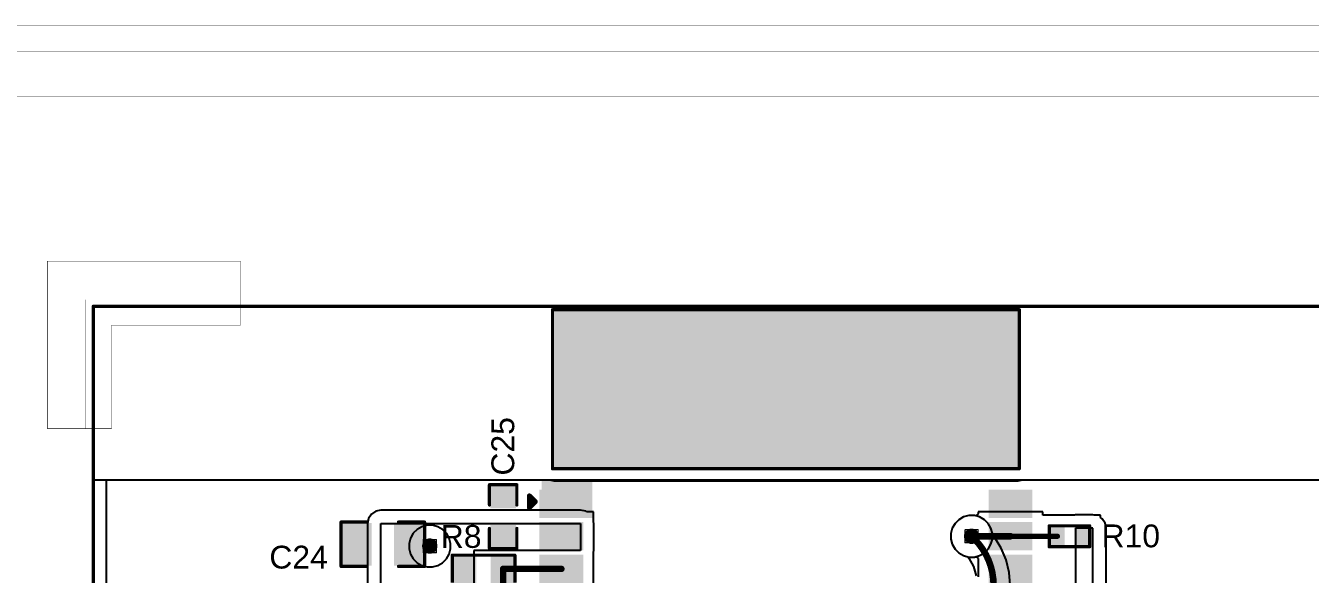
# Model space of a CAD drawing. Header units: inches. Extents: x -36 to 438, y -63 to 73.
# Drawn here: x -2.6 to 47.4, y 40.8 to 62.1 of the extents above; entities that cross this region are included whole.
import ezdxf

# ---------------------------------------------------------------- set-up
doc = ezdxf.new("R2010")
doc.units = ezdxf.units.IN
for name, color, linetype in [('Board Outline', 216, 'Continuous'), ('Bottom Layer', 5, 'Continuous'), ('Drill Drawing', 1, 'Continuous'), ('Fabrication', 76, 'Continuous'), ('Ground', 16, 'Continuous'), ('Keep-Out Layer', 6, 'Continuous'), ('Power 3V3', 76, 'Continuous'), ('Top Layer', 1, 'Continuous'), ('Top Overlay', 2, 'Continuous'), ('Top Paste', 8, 'Continuous'), ('Top Solder', 216, 'Continuous'), ('Via Holes', 16, 'Continuous')]:
    doc.layers.add(name, color=color, linetype=linetype)
doc.styles.add('Arial', font='', dxfattribs={"height": 0.2})
doc.styles.get('Arial').set_extended_font_data('Arial')

msp = doc.modelspace()

# ---------------------------------------------------------------- hatches: boundary and pattern name
at = {"layer": 'Bottom Layer'}
h = msp.add_hatch(color=5, dxfattribs=at)
edge = h.paths.add_edge_path()
edge.add_arc((34.214, 42.25), 0.3, 0, 360)
h = msp.add_hatch(color=5, dxfattribs=at)
edge = h.paths.add_edge_path()
edge.add_arc((13.106, 41.869), 0.3, 0, 360)
at = {"layer": 'Ground'}
h = msp.add_hatch(color=16, dxfattribs=at)
edge = h.paths.add_edge_path()
edge.add_arc((34.214, 42.25), 0.3, 0, 360)
h = msp.add_hatch(color=16, dxfattribs=at)
edge = h.paths.add_edge_path()
edge.add_arc((13.106, 41.869), 0.3, 0, 360)
at = {"layer": 'Keep-Out Layer'}
msp.add_hatch(color=6, dxfattribs=at).paths.add_polyline_path([(17.939, 44.927), (36.024, 44.927), (36.024, 51.023), (17.939, 51.023)])
at = {"layer": 'Power 3V3'}
h = msp.add_hatch(color=76, dxfattribs=at)
edge = h.paths.add_edge_path()
edge.add_arc((34.214, 42.25), 0.3, 0, 360)
h = msp.add_hatch(color=76, dxfattribs=at)
edge = h.paths.add_edge_path()
edge.add_arc((13.106, 41.869), 0.3, 0, 360)
at = {"layer": 'Top Layer'}
for points in [[(15.52, 44.155), (16.409, 44.155), (16.409, 43.393), (15.52, 43.393)], [(17.482, 43.97), (18.982, 43.97), (18.982, 43.07), (17.482, 43.07)], [(34.982, 43.97), (36.482, 43.97), (36.482, 43.07), (34.982, 43.07)], [(9.754, 42.701), (10.77, 42.701), (10.77, 41.177), (9.754, 41.177)], [(11.786, 42.701), (12.802, 42.701), (12.802, 41.177), (11.786, 41.177)], [(15.52, 42.631), (16.409, 42.631), (16.409, 41.869), (15.52, 41.869)], [(17.482, 42.7), (18.982, 42.7), (18.982, 41.8), (17.482, 41.8)], [(34.982, 42.7), (36.482, 42.7), (36.482, 41.8), (34.982, 41.8)], [(37.327, 41.932), (37.327, 42.567), (37.784, 42.567), (37.784, 41.932)], [(38.266, 41.932), (38.266, 42.567), (38.724, 42.567), (38.724, 41.932)], [(14.06, 40.535), (14.06, 41.424), (14.822, 41.424), (14.822, 40.535)], [(15.584, 40.535), (15.584, 41.424), (16.346, 41.424), (16.346, 40.535)], [(17.482, 41.43), (18.982, 41.43), (18.982, 40.53), (17.482, 40.53)], [(34.982, 41.43), (36.482, 41.43), (36.482, 40.53), (34.982, 40.53)]]:
    msp.add_hatch(color=1, dxfattribs=at).paths.add_polyline_path(points)
h = msp.add_hatch(color=1, dxfattribs=at)
edge = h.paths.add_edge_path()
edge.add_arc((34.214, 42.25), 0.3, 0, 360)
h = msp.add_hatch(color=1, dxfattribs=at)
edge = h.paths.add_edge_path()
edge.add_arc((13.106, 41.869), 0.3, 0, 360)
at = {"layer": 'Top Overlay'}
for points in [[(19.082, 49.854), (21.546, 49.854), (21.546, 50.388), (19.082, 50.388)], [(19.082, 46.222), (19.793, 46.222), (19.793, 50.388), (19.082, 50.388)], [(21.546, 50.388), (20.835, 50.388), (20.835, 46.222), (21.546, 46.222)], [(21.47, 49.855), (24.01, 49.855), (24.01, 50.388), (21.47, 50.388)], [(24.01, 47.848), (24.01, 50.388), (23.476, 50.388), (23.476, 47.848)], [(25.483, 49.854), (28.023, 49.854), (28.023, 50.388), (25.483, 50.388)], [(26.016, 47.848), (26.016, 50.388), (25.483, 50.388), (25.483, 47.848)], [(27.49, 50.388), (27.49, 47.848), (28.023, 47.848), (28.023, 50.388)], [(29.496, 49.854), (32.036, 49.854), (32.036, 50.388), (29.496, 50.388)], [(30.03, 47.848), (30.03, 50.388), (29.496, 50.388), (29.496, 47.848)], [(32.036, 47.848), (32.036, 50.388), (31.503, 50.388), (31.503, 47.848)], [(34.043, 47.848), (34.043, 50.388), (33.509, 50.388), (33.509, 47.848)], [(23.476, 47.848), (26.016, 47.848), (26.016, 48.381), (23.476, 48.381)], [(27.49, 47.848), (30.03, 47.848), (30.03, 48.381), (27.49, 48.381)], [(31.503, 47.848), (34.043, 47.848), (34.043, 48.381), (31.503, 48.381)], [(17.461, 44.002), (19.441, 44.002), (19.441, 44.442), (17.461, 44.442)], [(19.023, 42.967), (19.441, 42.967), (19.441, 44.045), (19.023, 44.045)]]:
    msp.add_hatch(color=2, dxfattribs=at).paths.add_polyline_path(points)
at = {"layer": 'Top Paste'}
for points in [[(15.52, 44.155), (16.409, 44.155), (16.409, 43.393), (15.52, 43.393)], [(17.482, 43.97), (18.982, 43.97), (18.982, 43.07), (17.482, 43.07)], [(34.982, 43.97), (36.482, 43.97), (36.482, 43.07), (34.982, 43.07)], [(9.754, 42.701), (10.77, 42.701), (10.77, 41.177), (9.754, 41.177)], [(11.786, 42.701), (12.802, 42.701), (12.802, 41.177), (11.786, 41.177)], [(15.52, 42.631), (16.409, 42.631), (16.409, 41.869), (15.52, 41.869)], [(17.482, 42.7), (18.982, 42.7), (18.982, 41.8), (17.482, 41.8)], [(34.982, 42.7), (36.482, 42.7), (36.482, 41.8), (34.982, 41.8)], [(37.327, 41.932), (37.327, 42.567), (37.784, 42.567), (37.784, 41.932)], [(38.266, 41.932), (38.266, 42.567), (38.724, 42.567), (38.724, 41.932)], [(14.06, 40.535), (14.06, 41.424), (14.822, 41.424), (14.822, 40.535)], [(15.584, 40.535), (15.584, 41.424), (16.346, 41.424), (16.346, 40.535)], [(17.482, 41.43), (18.982, 41.43), (18.982, 40.53), (17.482, 40.53)], [(34.982, 41.43), (36.482, 41.43), (36.482, 40.53), (34.982, 40.53)]]:
    msp.add_hatch(color=8, dxfattribs=at).paths.add_polyline_path(points)
at = {"layer": 'Top Solder'}
for points in [[(15.46, 44.215), (16.469, 44.215), (16.469, 43.333), (15.46, 43.333)], [(17.38, 44.071), (19.083, 44.071), (19.083, 42.968), (17.38, 42.968)], [(34.88, 44.071), (36.583, 44.071), (36.583, 42.968), (34.88, 42.968)], [(9.684, 42.771), (10.84, 42.771), (10.84, 41.107), (9.684, 41.107)], [(11.716, 42.771), (12.872, 42.771), (12.872, 41.107), (11.716, 41.107)], [(15.46, 42.691), (16.469, 42.691), (16.469, 41.809), (15.46, 41.809)], [(17.38, 42.801), (19.083, 42.801), (19.083, 41.698), (17.38, 41.698)], [(34.88, 42.801), (36.583, 42.801), (36.583, 41.698), (34.88, 41.698)], [(37.272, 41.877), (37.272, 42.622), (37.839, 42.622), (37.839, 41.877)], [(38.211, 41.877), (38.211, 42.622), (38.779, 42.622), (38.779, 41.877)], [(13.958, 40.434), (13.958, 41.526), (14.923, 41.526), (14.923, 40.434)], [(15.482, 40.434), (15.482, 41.526), (16.447, 41.526), (16.447, 40.434)], [(17.38, 41.531), (19.083, 41.531), (19.083, 40.428), (17.38, 40.428)], [(34.88, 41.531), (36.583, 41.531), (36.583, 40.428), (34.88, 40.428)]]:
    msp.add_hatch(color=216, dxfattribs=at).paths.add_polyline_path(points)
at = {"layer": 'Via Holes'}
h = msp.add_hatch(color=7, dxfattribs=at)
edge = h.paths.add_edge_path()
edge.add_arc((34.214, 42.25), 0.15, 0, 360)
h = msp.add_hatch(color=7, dxfattribs=at)
edge = h.paths.add_edge_path()
edge.add_arc((13.106, 41.869), 0.15, 0, 360)

# ---------------------------------------------------------------- linework, layer by layer
at = {"layer": 'Board Outline'}
for points in [[(0, 51.21, 0.127, 0.127, 0), (0.762, 51.21, 0.127, 0.127, 0)], [(0, 51.21, 0.127, 0.127, 0), (0, 0, 0.127, 0.127, 0)], [(0.762, 51.21, 0.127, 0.127, 0), (53.216, 51.21, 0.127, 0.127, 0)]]:
    msp.add_lwpolyline(points, format="xyseb", dxfattribs=at)
for points in [[(-0.032, 51.21, 0.0635, 0.0635, 1), (0.032, 51.21, 0.0635, 0.0635, 1)], [(-0.032, 51.21, 0.0635, 0.0635, 1), (0.032, 51.21, 0.0635, 0.0635, 1)], [(0.73, 51.21, 0.0635, 0.0635, 1), (0.794, 51.21, 0.0635, 0.0635, 1)], [(0.73, 51.21, 0.0635, 0.0635, 1), (0.794, 51.21, 0.0635, 0.0635, 1)]]:
    msp.add_lwpolyline(points, format="xyseb", close=True, dxfattribs=at)
at = {"layer": 'Bottom Layer'}
for p, q in [((53.216, 51.21), (0, 51.21)), ((0, 51.21), (0, 44.443)), ((0, 44.443), (53.216, 44.443)), ((0.518, 29.452), (0.518, 44.443)), ((0.518, 44.443), (17.77, 44.443)), ((17.77, 44.443), (17.939, 44.409)), ((17.939, 44.409), (36.024, 44.409)), ((36.024, 44.409), (36.193, 44.443)), ((36.193, 44.443), (52.611, 44.443)), ((34.107, 43.058), (33.902, 43.003)), ((34.32, 43.058), (34.107, 43.058)), ((34.526, 43.003), (34.32, 43.058)), ((12.795, 42.622), (12.61, 42.515)), ((13, 42.677), (12.795, 42.622)), ((13.213, 42.677), (13, 42.677)), ((13.418, 42.622), (13.213, 42.677)), ((13.603, 42.515), (13.418, 42.622)), ((33.461, 42.562), (33.406, 42.356)), ((33.567, 42.746), (33.461, 42.562)), ((33.718, 42.896), (33.567, 42.746)), ((33.902, 43.003), (33.718, 42.896)), ((34.71, 42.896), (34.526, 43.003)), ((34.86, 42.746), (34.71, 42.896)), ((34.967, 42.562), (34.86, 42.746)), ((35.022, 42.356), (34.967, 42.562)), ((12.353, 42.181), (12.298, 41.975)), ((12.46, 42.365), (12.353, 42.181)), ((12.61, 42.515), (12.46, 42.365)), ((13.753, 42.365), (13.603, 42.515)), ((13.859, 42.181), (13.753, 42.365)), ((13.914, 41.975), (13.859, 42.181)), ((33.406, 42.356), (33.406, 42.144)), ((33.406, 42.144), (33.461, 41.938)), ((34.967, 41.938), (35.022, 42.144)), ((35.022, 42.144), (35.022, 42.356)), ((12.298, 41.975), (12.298, 41.763)), ((12.298, 41.763), (12.353, 41.557)), ((12.353, 41.557), (12.46, 41.373)), ((13.753, 41.373), (13.859, 41.557)), ((13.859, 41.557), (13.914, 41.763)), ((13.914, 41.763), (13.914, 41.975)), ((33.461, 41.938), (33.567, 41.754)), ((33.567, 41.754), (33.718, 41.603)), ((33.718, 41.603), (33.902, 41.497)), ((34.526, 41.497), (34.71, 41.603)), ((34.71, 41.603), (34.86, 41.754)), ((34.86, 41.754), (34.967, 41.938)), ((12.46, 41.373), (12.61, 41.222)), ((12.61, 41.222), (12.795, 41.116)), ((12.795, 41.116), (13, 41.061)), ((13, 41.061), (13.213, 41.061)), ((13.213, 41.061), (13.418, 41.116)), ((13.418, 41.116), (13.603, 41.222)), ((13.603, 41.222), (13.753, 41.373)), ((33.902, 41.497), (34.107, 41.442)), ((34.107, 41.442), (34.32, 41.442)), ((34.32, 41.442), (34.526, 41.497))]:
    msp.add_line(p, q, dxfattribs=at)
at = {"layer": 'Drill Drawing'}
for points in [[(12.852, 42.123, 0.0508, 0.0508, 0), (13.36, 42.123, 0.0508, 0.0508, 0)], [(12.852, 41.615, 0.0508, 0.0508, 0), (12.852, 42.123, 0.0508, 0.0508, 0)], [(13.36, 41.615, 0.0508, 0.0508, 0), (13.36, 42.123, 0.0508, 0.0508, 0)], [(33.96, 42.504, 0.0508, 0.0508, 0), (34.468, 42.504, 0.0508, 0.0508, 0)], [(33.96, 41.996, 0.0508, 0.0508, 0), (33.96, 42.504, 0.0508, 0.0508, 0)], [(34.468, 41.996, 0.0508, 0.0508, 0), (34.468, 42.504, 0.0508, 0.0508, 0)], [(12.852, 41.615, 0.0508, 0.0508, 0), (13.36, 41.615, 0.0508, 0.0508, 0)], [(33.96, 41.996, 0.0508, 0.0508, 0), (34.468, 41.996, 0.0508, 0.0508, 0)]]:
    msp.add_lwpolyline(points, format="xyseb", dxfattribs=at)
for points in [[(12.84, 42.123, 0.0254, 0.0254, 1), (12.865, 42.123, 0.0254, 0.0254, 1)], [(12.84, 42.123, 0.0254, 0.0254, 1), (12.865, 42.123, 0.0254, 0.0254, 1)], [(13.348, 42.123, 0.0254, 0.0254, 1), (13.373, 42.123, 0.0254, 0.0254, 1)], [(13.348, 42.123, 0.0254, 0.0254, 1), (13.373, 42.123, 0.0254, 0.0254, 1)], [(33.947, 42.504, 0.0254, 0.0254, 1), (33.972, 42.504, 0.0254, 0.0254, 1)], [(33.947, 42.504, 0.0254, 0.0254, 1), (33.972, 42.504, 0.0254, 0.0254, 1)], [(34.455, 42.504, 0.0254, 0.0254, 1), (34.48, 42.504, 0.0254, 0.0254, 1)], [(34.455, 42.504, 0.0254, 0.0254, 1), (34.48, 42.504, 0.0254, 0.0254, 1)], [(12.84, 41.615, 0.0254, 0.0254, 1), (12.865, 41.615, 0.0254, 0.0254, 1)], [(12.84, 41.615, 0.0254, 0.0254, 1), (12.865, 41.615, 0.0254, 0.0254, 1)], [(13.348, 41.615, 0.0254, 0.0254, 1), (13.373, 41.615, 0.0254, 0.0254, 1)], [(13.348, 41.615, 0.0254, 0.0254, 1), (13.373, 41.615, 0.0254, 0.0254, 1)], [(33.947, 41.996, 0.0254, 0.0254, 1), (33.972, 41.996, 0.0254, 0.0254, 1)], [(33.947, 41.996, 0.0254, 0.0254, 1), (33.972, 41.996, 0.0254, 0.0254, 1)], [(34.455, 41.996, 0.0254, 0.0254, 1), (34.48, 41.996, 0.0254, 0.0254, 1)], [(34.455, 41.996, 0.0254, 0.0254, 1), (34.48, 41.996, 0.0254, 0.0254, 1)]]:
    msp.add_lwpolyline(points, format="xyseb", close=True, dxfattribs=at)
at = {"layer": 'Fabrication'}
for points in [[(-33.189, 62.135, 0.0127, 0.0127, 0), (86.411, 62.135, 0.0127, 0.0127, 0)], [(-33.189, 61.135, 0.013, 0.013, 0), (86.411, 61.135, 0.013, 0.013, 0)], [(-27.367, 59.385, 0.0127, 0.0127, 0), (80.589, 59.385, 0.0127, 0.0127, 0)], [(-1.792, 46.441, 0.0127, 0.0127, 0), (-1.792, 52.968, 0.0127, 0.0127, 0)], [(-1.792, 52.968, 0.0127, 0.0127, 0), (5.735, 52.968, 0.0127, 0.0127, 0)], [(-1.789, 52.972, 0.0127, 0.0127, 0), (5.738, 52.972, 0.0127, 0.0127, 0)], [(-1.789, 46.444, 0.0127, 0.0127, 0), (-1.789, 52.972, 0.0127, 0.0127, 0)], [(5.735, 50.468, 0.0127, 0.0127, 0), (5.735, 52.968, 0.0127, 0.0127, 0)], [(5.738, 50.472, 0.0127, 0.0127, 0), (5.738, 52.972, 0.0127, 0.0127, 0)], [(-0.292, 46.441, 0.0127, 0.0127, 0), (-0.292, 51.468, 0.0127, 0.0127, 0)], [(-0.292, 51.468, 0.0127, 0.0127, 0), (5.735, 51.468, 0.0127, 0.0127, 0)], [(0.708, 46.441, 0.0127, 0.0127, 0), (0.708, 50.468, 0.0127, 0.0127, 0)], [(0.708, 46.441, 0.0127, 0.0127, 0), (0.708, 50.468, 0.0127, 0.0127, 0)], [(0.708, 50.468, 0.0127, 0.0127, 0), (5.735, 50.468, 0.0127, 0.0127, 0)], [(0.708, 50.468, 0.0127, 0.0127, 0), (5.735, 50.468, 0.0127, 0.0127, 0)], [(0.711, 50.472, 0.0127, 0.0127, 0), (5.738, 50.472, 0.0127, 0.0127, 0)], [(0.711, 46.444, 0.0127, 0.0127, 0), (0.711, 50.472, 0.0127, 0.0127, 0)], [(-1.792, 46.441, 0.0127, 0.0127, 0), (0.708, 46.441, 0.0127, 0.0127, 0)], [(-1.789, 46.444, 0.0127, 0.0127, 0), (0.711, 46.444, 0.0127, 0.0127, 0)]]:
    msp.add_lwpolyline(points, format="xyseb", dxfattribs=at)
for points in [[(-1.795, 52.968, 0.00635, 0.00635, 1), (-1.789, 52.968, 0.00635, 0.00635, 1)], [(-1.795, 52.968, 0.00635, 0.00635, 1), (-1.789, 52.968, 0.00635, 0.00635, 1)], [(-1.789, 52.968, 0.00635, 0.00635, 1), (-1.795, 52.968, 0.00635, 0.00635, 1)], [(-1.797, 52.968, 0.00317, 0.00317, 1), (-1.793, 52.968, 0.00317, 0.00317, 1)], [(-1.792, 52.972, 0.00635, 0.00635, 1), (-1.786, 52.972, 0.00635, 0.00635, 1)], [(-1.792, 52.972, 0.00635, 0.00635, 1), (-1.786, 52.972, 0.00635, 0.00635, 1)], [(-1.786, 52.972, 0.00635, 0.00635, 1), (-1.792, 52.972, 0.00635, 0.00635, 1)], [(-1.793, 52.972, 0.00317, 0.00317, 1), (-1.79, 52.972, 0.00317, 0.00317, 1)], [(-1.79, 52.968, 0.00317, 0.00317, 1), (-1.787, 52.968, 0.00317, 0.00317, 1)], [(-1.787, 52.972, 0.00317, 0.00317, 1), (-1.784, 52.972, 0.00317, 0.00317, 1)], [(5.732, 52.968, 0.00635, 0.00635, 1), (5.738, 52.968, 0.00635, 0.00635, 1)], [(5.732, 52.968, 0.00635, 0.00635, 1), (5.738, 52.968, 0.00635, 0.00635, 1)], [(5.738, 52.968, 0.00635, 0.00635, 1), (5.732, 52.968, 0.00635, 0.00635, 1)], [(5.73, 52.968, 0.00317, 0.00317, 1), (5.734, 52.968, 0.00317, 0.00317, 1)], [(5.735, 52.972, 0.00635, 0.00635, 1), (5.742, 52.972, 0.00635, 0.00635, 1)], [(5.735, 52.972, 0.00635, 0.00635, 1), (5.742, 52.972, 0.00635, 0.00635, 1)], [(5.742, 52.972, 0.00635, 0.00635, 1), (5.735, 52.972, 0.00635, 0.00635, 1)], [(5.734, 52.972, 0.00317, 0.00317, 1), (5.737, 52.972, 0.00317, 0.00317, 1)], [(5.737, 52.968, 0.00317, 0.00317, 1), (5.74, 52.968, 0.00317, 0.00317, 1)], [(5.74, 52.972, 0.00317, 0.00317, 1), (5.743, 52.972, 0.00317, 0.00317, 1)], [(-0.295, 51.468, 0.00635, 0.00635, 1), (-0.289, 51.468, 0.00635, 0.00635, 1)], [(-0.295, 51.468, 0.00635, 0.00635, 1), (-0.289, 51.468, 0.00635, 0.00635, 1)], [(-0.289, 51.468, 0.00635, 0.00635, 1), (-0.295, 51.468, 0.00635, 0.00635, 1)], [(-0.297, 51.468, 0.00317, 0.00317, 1), (-0.293, 51.468, 0.00317, 0.00317, 1)], [(-0.29, 51.468, 0.00317, 0.00317, 1), (-0.287, 51.468, 0.00317, 0.00317, 1)], [(5.732, 51.468, 0.00635, 0.00635, 1), (5.738, 51.468, 0.00635, 0.00635, 1)], [(5.742, 51.472, 0.00635, 0.00635, 1), (5.735, 51.472, 0.00635, 0.00635, 1)], [(5.742, 51.472, 0.00635, 0.00635, 1), (5.735, 51.472, 0.00635, 0.00635, 1)], [(5.734, 51.472, 0.00317, 0.00317, 1), (5.737, 51.472, 0.00317, 0.00317, 1)], [(5.734, 51.472, 0.00317, 0.00317, 1), (5.737, 51.472, 0.00317, 0.00317, 1)], [(5.74, 51.472, 0.00317, 0.00317, 1), (5.743, 51.472, 0.00317, 0.00317, 1)], [(5.74, 51.472, 0.00317, 0.00317, 1), (5.743, 51.472, 0.00317, 0.00317, 1)], [(0.705, 50.468, 0.00635, 0.00635, 1), (0.711, 50.468, 0.00635, 0.00635, 1)], [(0.705, 50.468, 0.00635, 0.00635, 1), (0.711, 50.468, 0.00635, 0.00635, 1)], [(0.705, 50.468, 0.00635, 0.00635, 1), (0.711, 50.468, 0.00635, 0.00635, 1)], [(0.705, 50.468, 0.00635, 0.00635, 1), (0.711, 50.468, 0.00635, 0.00635, 1)], [(0.708, 50.472, 0.00635, 0.00635, 1), (0.714, 50.472, 0.00635, 0.00635, 1)], [(0.708, 50.472, 0.00635, 0.00635, 1), (0.714, 50.472, 0.00635, 0.00635, 1)], [(0.714, 50.472, 0.00635, 0.00635, 1), (0.708, 50.472, 0.00635, 0.00635, 1)], [(0.707, 50.472, 0.00317, 0.00317, 1), (0.71, 50.472, 0.00317, 0.00317, 1)], [(0.713, 50.472, 0.00317, 0.00317, 1), (0.716, 50.472, 0.00317, 0.00317, 1)], [(5.732, 50.468, 0.00635, 0.00635, 1), (5.738, 50.468, 0.00635, 0.00635, 1)], [(5.732, 50.468, 0.00635, 0.00635, 1), (5.738, 50.468, 0.00635, 0.00635, 1)], [(5.732, 50.468, 0.00635, 0.00635, 1), (5.738, 50.468, 0.00635, 0.00635, 1)], [(5.735, 50.472, 0.00635, 0.00635, 1), (5.742, 50.472, 0.00635, 0.00635, 1)], [(5.735, 50.472, 0.00635, 0.00635, 1), (5.742, 50.472, 0.00635, 0.00635, 1)], [(5.742, 50.472, 0.00635, 0.00635, 1), (5.735, 50.472, 0.00635, 0.00635, 1)], [(5.734, 50.472, 0.00317, 0.00317, 1), (5.737, 50.472, 0.00317, 0.00317, 1)], [(5.74, 50.472, 0.00317, 0.00317, 1), (5.743, 50.472, 0.00317, 0.00317, 1)], [(-1.795, 46.441, 0.00635, 0.00635, 1), (-1.789, 46.441, 0.00635, 0.00635, 1)], [(-1.795, 46.441, 0.00635, 0.00635, 1), (-1.789, 46.441, 0.00635, 0.00635, 1)], [(-1.789, 46.441, 0.00635, 0.00635, 1), (-1.795, 46.441, 0.00635, 0.00635, 1)], [(-1.797, 46.441, 0.00317, 0.00317, 1), (-1.793, 46.441, 0.00317, 0.00317, 1)], [(-1.792, 46.444, 0.00635, 0.00635, 1), (-1.786, 46.444, 0.00635, 0.00635, 1)], [(-1.792, 46.444, 0.00635, 0.00635, 1), (-1.786, 46.444, 0.00635, 0.00635, 1)], [(-1.786, 46.444, 0.00635, 0.00635, 1), (-1.792, 46.444, 0.00635, 0.00635, 1)], [(-1.793, 46.444, 0.00317, 0.00317, 1), (-1.79, 46.444, 0.00317, 0.00317, 1)], [(-1.79, 46.441, 0.00317, 0.00317, 1), (-1.787, 46.441, 0.00317, 0.00317, 1)], [(-1.787, 46.444, 0.00317, 0.00317, 1), (-1.784, 46.444, 0.00317, 0.00317, 1)], [(-0.295, 46.441, 0.00635, 0.00635, 1), (-0.289, 46.441, 0.00635, 0.00635, 1)], [(-0.286, 46.444, 0.00635, 0.00635, 1), (-0.292, 46.444, 0.00635, 0.00635, 1)], [(-0.286, 46.444, 0.00635, 0.00635, 1), (-0.292, 46.444, 0.00635, 0.00635, 1)], [(-0.293, 46.444, 0.00317, 0.00317, 1), (-0.29, 46.444, 0.00317, 0.00317, 1)], [(-0.293, 46.444, 0.00317, 0.00317, 1), (-0.29, 46.444, 0.00317, 0.00317, 1)], [(-0.287, 46.444, 0.00317, 0.00317, 1), (-0.284, 46.444, 0.00317, 0.00317, 1)], [(-0.287, 46.444, 0.00317, 0.00317, 1), (-0.284, 46.444, 0.00317, 0.00317, 1)], [(0.705, 46.441, 0.00635, 0.00635, 1), (0.711, 46.441, 0.00635, 0.00635, 1)], [(0.705, 46.441, 0.00635, 0.00635, 1), (0.711, 46.441, 0.00635, 0.00635, 1)], [(0.705, 46.441, 0.00635, 0.00635, 1), (0.711, 46.441, 0.00635, 0.00635, 1)], [(0.708, 46.444, 0.00635, 0.00635, 1), (0.714, 46.444, 0.00635, 0.00635, 1)], [(0.708, 46.444, 0.00635, 0.00635, 1), (0.714, 46.444, 0.00635, 0.00635, 1)], [(0.714, 46.444, 0.00635, 0.00635, 1), (0.708, 46.444, 0.00635, 0.00635, 1)], [(0.707, 46.444, 0.00317, 0.00317, 1), (0.71, 46.444, 0.00317, 0.00317, 1)], [(0.713, 46.444, 0.00317, 0.00317, 1), (0.716, 46.444, 0.00317, 0.00317, 1)]]:
    msp.add_lwpolyline(points, format="xyseb", close=True, dxfattribs=at)
at = {"layer": 'Ground'}
for p, q in [((53.216, 51.21), (0, 51.21)), ((0, 51.21), (0, 44.443)), ((0, 44.443), (53.216, 44.443)), ((0.518, 29.452), (0.518, 44.443)), ((0.518, 44.443), (17.77, 44.443)), ((17.77, 44.443), (17.939, 44.409)), ((17.939, 44.409), (36.024, 44.409)), ((36.024, 44.409), (36.193, 44.443)), ((36.193, 44.443), (52.611, 44.443)), ((34.107, 43.058), (33.902, 43.003)), ((34.32, 43.058), (34.107, 43.058)), ((34.526, 43.003), (34.32, 43.058)), ((12.795, 42.622), (12.61, 42.515)), ((13, 42.677), (12.795, 42.622)), ((13.213, 42.677), (13, 42.677)), ((13.418, 42.622), (13.213, 42.677)), ((13.603, 42.515), (13.418, 42.622)), ((33.461, 42.562), (33.406, 42.356)), ((33.567, 42.746), (33.461, 42.562)), ((33.718, 42.896), (33.567, 42.746)), ((33.902, 43.003), (33.718, 42.896)), ((34.71, 42.896), (34.526, 43.003)), ((34.86, 42.746), (34.71, 42.896)), ((34.967, 42.562), (34.86, 42.746)), ((35.022, 42.356), (34.967, 42.562)), ((12.353, 42.181), (12.298, 41.975)), ((12.46, 42.365), (12.353, 42.181)), ((12.61, 42.515), (12.46, 42.365)), ((13.753, 42.365), (13.603, 42.515)), ((13.859, 42.181), (13.753, 42.365)), ((13.914, 41.975), (13.859, 42.181)), ((33.406, 42.356), (33.406, 42.144)), ((33.406, 42.144), (33.461, 41.938)), ((34.967, 41.938), (35.022, 42.144)), ((35.022, 42.144), (35.022, 42.356)), ((12.298, 41.975), (12.298, 41.763)), ((12.298, 41.763), (12.353, 41.557)), ((12.353, 41.557), (12.46, 41.373)), ((13.753, 41.373), (13.859, 41.557)), ((13.859, 41.557), (13.914, 41.763)), ((13.914, 41.763), (13.914, 41.975)), ((33.461, 41.938), (33.567, 41.754)), ((33.567, 41.754), (33.718, 41.603)), ((33.718, 41.603), (33.902, 41.497)), ((34.526, 41.497), (34.71, 41.603)), ((34.71, 41.603), (34.86, 41.754)), ((34.86, 41.754), (34.967, 41.938)), ((12.46, 41.373), (12.61, 41.222)), ((12.61, 41.222), (12.795, 41.116)), ((12.795, 41.116), (13, 41.061)), ((13, 41.061), (13.213, 41.061)), ((13.213, 41.061), (13.418, 41.116)), ((13.418, 41.116), (13.603, 41.222)), ((13.603, 41.222), (13.753, 41.373)), ((33.902, 41.497), (34.107, 41.442)), ((34.107, 41.442), (34.32, 41.442)), ((34.32, 41.442), (34.526, 41.497))]:
    msp.add_line(p, q, dxfattribs=at)
at = {"layer": 'Power 3V3'}
for p, q in [((53.216, 51.21), (0, 51.21)), ((0, 51.21), (0, 44.443)), ((0, 44.443), (53.216, 44.443)), ((0.518, 36.884), (0.518, 44.443)), ((0.518, 44.443), (17.77, 44.443)), ((17.77, 44.443), (17.939, 44.409)), ((17.939, 44.409), (36.024, 44.409)), ((36.024, 44.409), (36.193, 44.443)), ((36.193, 44.443), (52.611, 44.443)), ((34.107, 43.058), (33.902, 43.003)), ((34.32, 43.058), (34.107, 43.058)), ((34.526, 43.003), (34.32, 43.058)), ((33.461, 42.562), (33.406, 42.356)), ((33.567, 42.746), (33.461, 42.562)), ((33.718, 42.896), (33.567, 42.746)), ((33.902, 43.003), (33.718, 42.896)), ((34.71, 42.896), (34.526, 43.003)), ((34.86, 42.746), (34.71, 42.896)), ((34.967, 42.562), (34.86, 42.746)), ((35.022, 42.356), (34.967, 42.562)), ((33.406, 42.356), (33.406, 42.144)), ((33.406, 42.144), (33.461, 41.938)), ((35.022, 42.313), (35.022, 42.356)), ((35.106, 42.215), (35.022, 42.313)), ((35.367, 41.788), (35.106, 42.215)), ((33.461, 41.938), (33.567, 41.754)), ((33.567, 41.754), (33.718, 41.603)), ((33.718, 41.603), (33.902, 41.497)), ((35.558, 41.327), (35.367, 41.788)), ((33.902, 41.497), (34.066, 41.453)), ((34.066, 41.453), (34.11, 41.399)), ((34.11, 41.399), (34.286, 41.07)), ((34.286, 41.07), (34.394, 40.713)), ((35.675, 40.841), (35.558, 41.327)), ((35.712, 40.364), (35.675, 40.841))]:
    msp.add_line(p, q, dxfattribs=at)
for points in [[(34.214, 42.25, 0.254, 0.254, 0), (34.325, 42.139, 0.254, 0.254, 0)], [(34.325, 42.139, 0.254, 0.254, -0.198912), (35.069, 40.343, 0.254, 0.254, 0)]]:
    msp.add_lwpolyline(points, format="xyseb", dxfattribs=at)
for points in [[(34.15, 42.25, 0.127, 0.127, 1), (34.277, 42.25, 0.127, 0.127, 1)], [(34.262, 42.139, 0.127, 0.127, 1), (34.389, 42.139, 0.127, 0.127, 1)], [(34.262, 42.139, 0.127, 0.127, 1), (34.389, 42.139, 0.127, 0.127, 1)]]:
    msp.add_lwpolyline(points, format="xyseb", close=True, dxfattribs=at)
at = {"layer": 'Top Layer'}
for p, q in [((53.216, 51.21), (0, 51.21)), ((0, 51.21), (0, 44.443)), ((0, 44.443), (53.216, 44.443)), ((0.518, 30.901), (0.518, 44.443)), ((0.518, 44.443), (17.77, 44.443)), ((17.77, 44.443), (17.939, 44.409)), ((17.939, 44.409), (36.024, 44.409)), ((36.024, 44.409), (36.193, 44.443)), ((36.193, 44.443), (52.611, 44.443)), ((10.837, 43.117), (10.724, 42.949)), ((11.005, 43.229), (10.837, 43.117)), ((11.203, 43.269), (11.005, 43.229)), ((18.982, 43.269), (11.203, 43.269)), ((19.18, 43.229), (18.982, 43.269)), ((19.212, 43.208), (19.18, 43.229)), ((19.49, 43.208), (19.212, 43.208)), ((19.49, 42.801), (19.49, 43.208)), ((34.107, 43.058), (33.902, 43.003)), ((34.32, 43.058), (34.107, 43.058)), ((34.373, 43.044), (34.32, 43.058)), ((34.474, 43.121), (34.373, 43.044)), ((36.99, 43.208), (34.474, 43.208)), ((34.474, 43.208), (34.474, 43.121)), ((36.99, 43.075), (36.99, 43.208)), ((38.216, 43.075), (36.99, 43.075)), ((38.266, 43.085), (38.216, 43.075)), ((38.938, 43.085), (38.266, 43.085)), ((38.988, 43.075), (38.938, 43.085)), ((39.232, 43.075), (38.988, 43.075)), ((39.232, 42.982), (39.232, 43.075)), ((10.724, 42.949), (10.685, 42.751)), ((10.685, 42.751), (10.685, 36.887)), ((11.203, 36.887), (11.203, 42.751)), ((11.203, 42.751), (18.982, 42.751)), ((18.982, 42.751), (18.982, 42.301)), ((19.5, 42.751), (19.49, 42.801)), ((19.5, 41.696), (19.5, 42.751)), ((33.461, 42.562), (33.406, 42.356)), ((33.567, 42.746), (33.461, 42.562)), ((33.718, 42.896), (33.567, 42.746)), ((33.902, 43.003), (33.718, 42.896)), ((38.938, 42.567), (38.266, 42.567)), ((38.266, 42.567), (38.266, 29.232)), ((38.938, 29.232), (38.938, 42.567)), ((39.304, 42.934), (39.232, 42.982)), ((39.417, 42.766), (39.304, 42.934)), ((39.456, 42.567), (39.417, 42.766)), ((39.456, 29.232), (39.456, 42.567)), ((18.982, 42.301), (18.982, 41.696)), ((33.406, 42.356), (33.406, 42.144)), ((33.406, 42.144), (33.461, 41.938)), ((18.982, 41.696), (14.822, 41.696)), ((14.822, 41.696), (14.822, 40.389)), ((19.49, 41.646), (19.5, 41.696)), ((19.49, 41.292), (19.49, 41.646)), ((33.461, 41.938), (33.567, 41.754)), ((33.567, 41.754), (33.718, 41.603)), ((33.718, 41.603), (33.902, 41.497)), ((19.49, 40.022), (19.49, 41.292)), ((33.902, 41.497), (34.107, 41.442)), ((34.107, 41.442), (34.32, 41.442)), ((34.32, 41.442), (34.373, 41.456)), ((34.373, 41.456), (34.474, 41.379)), ((34.474, 41.379), (34.474, 40.668))]:
    msp.add_line(p, q, dxfattribs=at)
for points in [[(34.214, 42.25, 0.254, 0.254, 0), (35.732, 42.25, 0.254, 0.254, 0)], [(35.732, 42.25, 0.203, 0.203, 0), (37.555, 42.25, 0.203, 0.203, 0)], [(15.965, 39.637, 0.254, 0.254, 0), (15.965, 40.98, 0.254, 0.254, 0)], [(15.965, 40.98, 0.254, 0.254, 0), (18.232, 40.98, 0.254, 0.254, 0)]]:
    msp.add_lwpolyline(points, format="xyseb", dxfattribs=at)
for points in [[(34.15, 42.25, 0.127, 0.127, 1), (34.277, 42.25, 0.127, 0.127, 1)], [(35.668, 42.25, 0.127, 0.127, 1), (35.795, 42.25, 0.127, 0.127, 1)], [(35.681, 42.25, 0.102, 0.102, 1), (35.782, 42.25, 0.102, 0.102, 1)], [(37.504, 42.25, 0.102, 0.102, 1), (37.606, 42.25, 0.102, 0.102, 1)], [(15.901, 40.98, 0.127, 0.127, 1), (16.028, 40.98, 0.127, 0.127, 1)], [(15.901, 40.98, 0.127, 0.127, 1), (16.028, 40.98, 0.127, 0.127, 1)], [(18.168, 40.98, 0.127, 0.127, 1), (18.295, 40.98, 0.127, 0.127, 1)]]:
    msp.add_lwpolyline(points, format="xyseb", close=True, dxfattribs=at)
at = {"layer": 'Top Overlay'}
for points in [[(17.886, 44.884, 0.127, 0.127, 0), (17.886, 51.074, 0.127, 0.127, 0)], [(17.886, 51.074, 0.127, 0.127, 0), (36.073, 51.074, 0.127, 0.127, 0)], [(36.073, 44.884, 0.127, 0.127, 0), (36.073, 51.074, 0.127, 0.127, 0)], [(17.886, 44.884, 0.127, 0.127, 0), (36.067, 44.884, 0.127, 0.127, 0)], [(15.431, 43.469, 0.127, 0.127, 0), (15.431, 44.256, 0.127, 0.127, 0)], [(15.431, 44.256, 0.127, 0.127, 0), (16.498, 44.256, 0.127, 0.127, 0)], [(16.498, 43.469, 0.127, 0.127, 0), (16.498, 44.256, 0.127, 0.127, 0)], [(16.988, 43.372, 0.2, 0.2, 0), (16.988, 43.82, 0.2, 0.2, 0)], [(16.988, 43.82, 0.2, 0.2, 0), (17.212, 43.596, 0.2, 0.2, 0)], [(16.988, 43.372, 0.2, 0.2, 0), (17.212, 43.596, 0.2, 0.2, 0)], [(9.652, 42.802, 0.127, 0.127, 0), (10.668, 42.802, 0.127, 0.127, 0)], [(9.652, 41.075, 0.127, 0.127, 0), (9.652, 42.802, 0.127, 0.127, 0)], [(11.887, 42.802, 0.127, 0.127, 0), (12.903, 42.802, 0.127, 0.127, 0)], [(12.903, 41.075, 0.127, 0.127, 0), (12.903, 42.802, 0.127, 0.127, 0)], [(15.431, 41.767, 0.127, 0.127, 0), (15.431, 42.555, 0.127, 0.127, 0)], [(16.498, 41.767, 0.127, 0.127, 0), (16.498, 42.555, 0.127, 0.127, 0)], [(37.238, 42.656, 0.127, 0.127, 0), (38.813, 42.656, 0.127, 0.127, 0)], [(37.238, 42.656, 0.127, 0.127, 0), (37.238, 41.843, 0.127, 0.127, 0)], [(38.813, 41.843, 0.127, 0.127, 0), (38.813, 42.656, 0.127, 0.127, 0)], [(13.984, 41.513, 0.127, 0.127, 0), (16.422, 41.513, 0.127, 0.127, 0)], [(13.984, 40.446, 0.127, 0.127, 0), (13.984, 41.513, 0.127, 0.127, 0)], [(15.431, 41.767, 0.127, 0.127, 0), (16.498, 41.767, 0.127, 0.127, 0)], [(16.422, 40.446, 0.127, 0.127, 0), (16.422, 41.513, 0.127, 0.127, 0)], [(37.238, 41.843, 0.127, 0.127, 0), (38.813, 41.843, 0.127, 0.127, 0)], [(37.212, 41.818, 0.00323, 0.00323, 0), (38.838, 41.818, 0.00323, 0.00323, 0)], [(9.652, 41.075, 0.127, 0.127, 0), (10.668, 41.075, 0.127, 0.127, 0)], [(11.887, 41.075, 0.127, 0.127, 0), (12.903, 41.075, 0.127, 0.127, 0)]]:
    msp.add_lwpolyline(points, format="xyseb", dxfattribs=at)
for points in [[(17.854, 51.074, 0.0635, 0.0635, 1), (17.918, 51.074, 0.0635, 0.0635, 1)], [(17.854, 51.074, 0.0635, 0.0635, 1), (17.918, 51.074, 0.0635, 0.0635, 1)], [(36.041, 51.074, 0.0635, 0.0635, 1), (36.104, 51.074, 0.0635, 0.0635, 1)], [(36.041, 51.074, 0.0635, 0.0635, 1), (36.104, 51.074, 0.0635, 0.0635, 1)], [(17.854, 44.884, 0.0635, 0.0635, 1), (17.918, 44.884, 0.0635, 0.0635, 1)], [(17.854, 44.884, 0.0635, 0.0635, 1), (17.918, 44.884, 0.0635, 0.0635, 1)], [(36.036, 44.884, 0.0635, 0.0635, 1), (36.099, 44.884, 0.0635, 0.0635, 1)], [(36.041, 44.884, 0.0635, 0.0635, 1), (36.104, 44.884, 0.0635, 0.0635, 1)], [(15.4, 44.256, 0.0635, 0.0635, 1), (15.463, 44.256, 0.0635, 0.0635, 1)], [(15.4, 44.256, 0.0635, 0.0635, 1), (15.463, 44.256, 0.0635, 0.0635, 1)], [(16.466, 44.256, 0.0635, 0.0635, 1), (16.53, 44.256, 0.0635, 0.0635, 1)], [(16.466, 44.256, 0.0635, 0.0635, 1), (16.53, 44.256, 0.0635, 0.0635, 1)], [(16.938, 43.82, 0.1, 0.1, 1), (17.038, 43.82, 0.1, 0.1, 1)], [(16.938, 43.82, 0.1, 0.1, 1), (17.038, 43.82, 0.1, 0.1, 1)], [(17.162, 43.596, 0.1, 0.1, 1), (17.262, 43.596, 0.1, 0.1, 1)], [(17.162, 43.596, 0.1, 0.1, 1), (17.262, 43.596, 0.1, 0.1, 1)], [(15.4, 43.469, 0.0635, 0.0635, 1), (15.463, 43.469, 0.0635, 0.0635, 1)], [(16.466, 43.469, 0.0635, 0.0635, 1), (16.53, 43.469, 0.0635, 0.0635, 1)], [(16.938, 43.372, 0.1, 0.1, 1), (17.038, 43.372, 0.1, 0.1, 1)], [(16.938, 43.372, 0.1, 0.1, 1), (17.038, 43.372, 0.1, 0.1, 1)], [(9.62, 42.802, 0.0635, 0.0635, 1), (9.684, 42.802, 0.0635, 0.0635, 1)], [(9.62, 42.802, 0.0635, 0.0635, 1), (9.684, 42.802, 0.0635, 0.0635, 1)], [(10.636, 42.802, 0.0635, 0.0635, 1), (10.7, 42.802, 0.0635, 0.0635, 1)], [(11.855, 42.802, 0.0635, 0.0635, 1), (11.919, 42.802, 0.0635, 0.0635, 1)], [(12.871, 42.802, 0.0635, 0.0635, 1), (12.935, 42.802, 0.0635, 0.0635, 1)], [(12.871, 42.802, 0.0635, 0.0635, 1), (12.935, 42.802, 0.0635, 0.0635, 1)], [(15.4, 42.555, 0.0635, 0.0635, 1), (15.463, 42.555, 0.0635, 0.0635, 1)], [(16.466, 42.555, 0.0635, 0.0635, 1), (16.53, 42.555, 0.0635, 0.0635, 1)], [(37.206, 42.656, 0.0635, 0.0635, 1), (37.27, 42.656, 0.0635, 0.0635, 1)], [(37.206, 42.656, 0.0635, 0.0635, 1), (37.27, 42.656, 0.0635, 0.0635, 1)], [(38.781, 42.656, 0.0635, 0.0635, 1), (38.844, 42.656, 0.0635, 0.0635, 1)], [(38.781, 42.656, 0.0635, 0.0635, 1), (38.844, 42.656, 0.0635, 0.0635, 1)], [(13.952, 41.513, 0.0635, 0.0635, 1), (14.015, 41.513, 0.0635, 0.0635, 1)], [(13.952, 41.513, 0.0635, 0.0635, 1), (14.015, 41.513, 0.0635, 0.0635, 1)], [(15.4, 41.767, 0.0635, 0.0635, 1), (15.463, 41.767, 0.0635, 0.0635, 1)], [(15.4, 41.767, 0.0635, 0.0635, 1), (15.463, 41.767, 0.0635, 0.0635, 1)], [(16.39, 41.513, 0.0635, 0.0635, 1), (16.454, 41.513, 0.0635, 0.0635, 1)], [(16.39, 41.513, 0.0635, 0.0635, 1), (16.454, 41.513, 0.0635, 0.0635, 1)], [(16.466, 41.767, 0.0635, 0.0635, 1), (16.53, 41.767, 0.0635, 0.0635, 1)], [(16.466, 41.767, 0.0635, 0.0635, 1), (16.53, 41.767, 0.0635, 0.0635, 1)], [(37.206, 41.843, 0.0635, 0.0635, 1), (37.27, 41.843, 0.0635, 0.0635, 1)], [(37.206, 41.843, 0.0635, 0.0635, 1), (37.27, 41.843, 0.0635, 0.0635, 1)], [(37.212, 41.818, 0.00161, 0.00161, 1), (37.213, 41.818, 0.00161, 0.00161, 1)], [(38.781, 41.843, 0.0635, 0.0635, 1), (38.844, 41.843, 0.0635, 0.0635, 1)], [(38.781, 41.843, 0.0635, 0.0635, 1), (38.844, 41.843, 0.0635, 0.0635, 1)], [(38.837, 41.818, 0.00161, 0.00161, 1), (38.839, 41.818, 0.00161, 0.00161, 1)], [(9.62, 41.075, 0.0635, 0.0635, 1), (9.684, 41.075, 0.0635, 0.0635, 1)], [(9.62, 41.075, 0.0635, 0.0635, 1), (9.684, 41.075, 0.0635, 0.0635, 1)], [(10.636, 41.075, 0.0635, 0.0635, 1), (10.7, 41.075, 0.0635, 0.0635, 1)], [(11.855, 41.075, 0.0635, 0.0635, 1), (11.919, 41.075, 0.0635, 0.0635, 1)], [(12.871, 41.075, 0.0635, 0.0635, 1), (12.935, 41.075, 0.0635, 0.0635, 1)], [(12.871, 41.075, 0.0635, 0.0635, 1), (12.935, 41.075, 0.0635, 0.0635, 1)]]:
    msp.add_lwpolyline(points, format="xyseb", close=True, dxfattribs=at)

# ---------------------------------------------------------------- texts
at = {"layer": 'Top Overlay', "style": 'Arial'}
msp.add_text('C25', height=0.889, rotation=90, dxfattribs=at).set_placement((16.396, 44.615))
for s, p in [('R8', (13.534, 41.799)), ('R10', (39.275, 41.82)), ('C24', (6.857, 40.993))]:
    msp.add_text(s, height=0.889, dxfattribs=at).set_placement(p)

doc.saveas('drawing.dxf')
